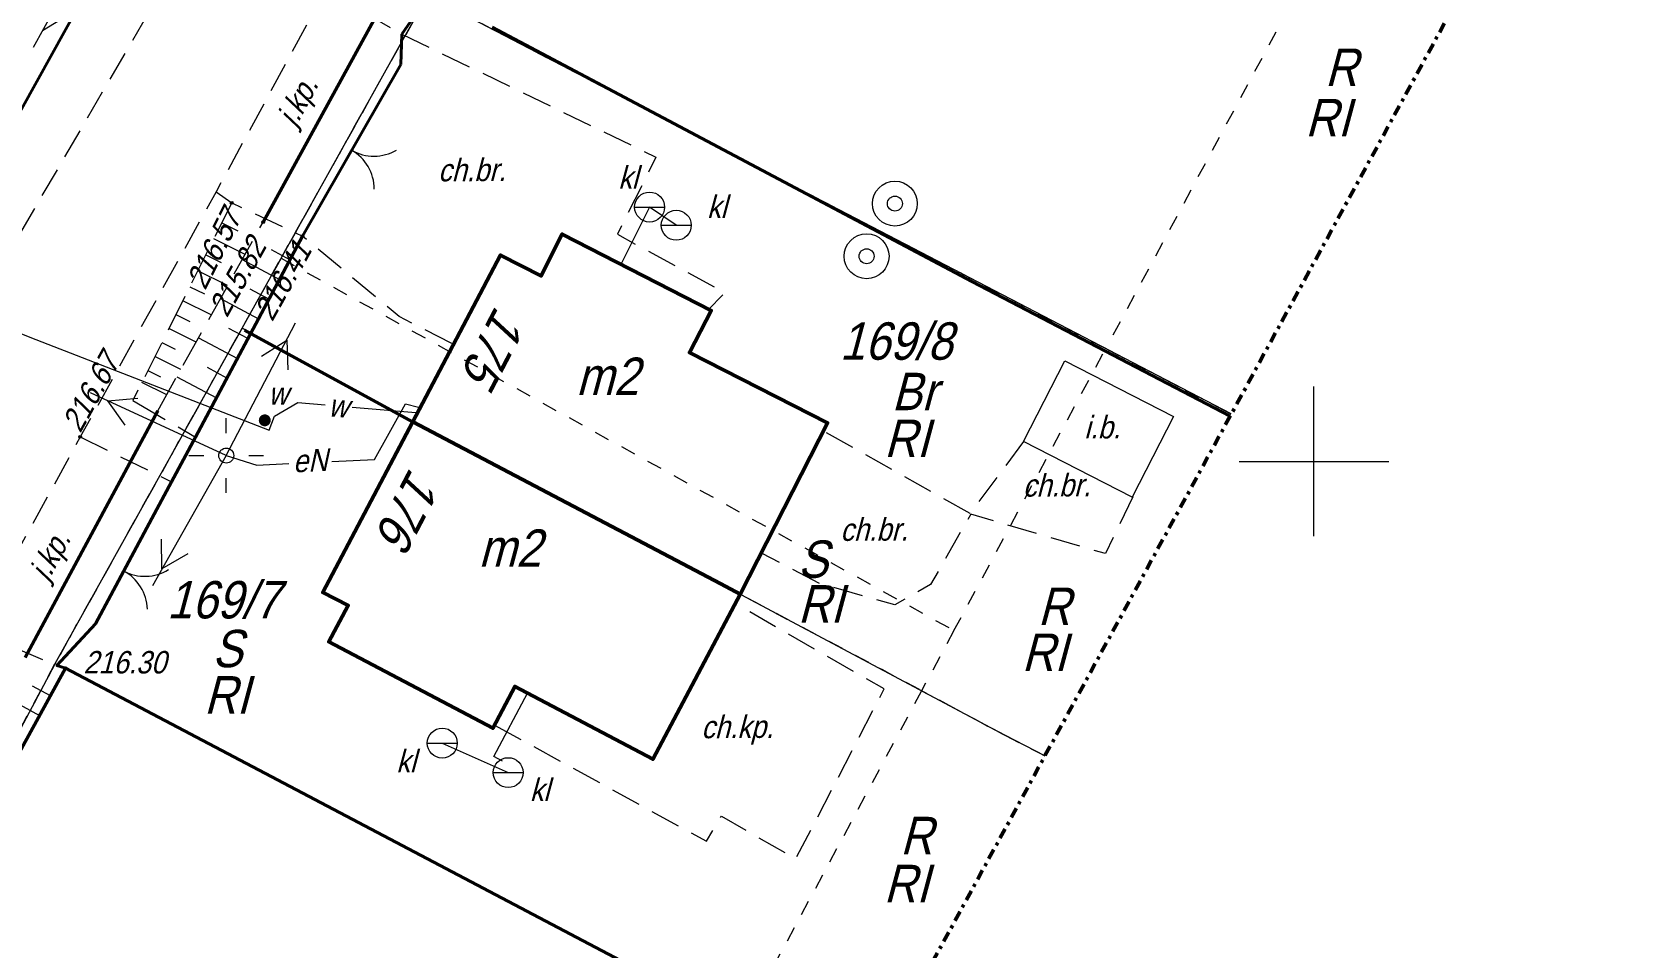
# Model space of a CAD drawing. Extents: x 7449598 to 7450455, y 5563374 to 5564952.
# Drawn here: x 7449707.2 to 7449760.3, y 5563583.7 to 5563614.4 of the extents above; entities that cross this region are included whole.
import ezdxf
from ezdxf.enums import TextEntityAlignment as Align

# ---------------------------------------------------------------- set-up
doc = ezdxf.new("R2010")
doc.units = 0
doc.header["$MEASUREMENT"] = 0
for name, pattern in [('218-500', [1, 0.5, -0.5]), ('420-500', [1.5, 1, -0.5]), ('823-500', [1.75, 1.25, -0.5]), ('DGN Style 4', [0.686427, 0.343214, -0.171607, 0, -0.171607])]:
    doc.linetypes.add(name, pattern=pattern)
for name, color, linetype, lineweight in [('51', 252, 'Continuous', 0), ('61', 252, 'Continuous', 0), ('EBUPP_316', 7, 'Continuous', 0), ('EDZPD_219', 7, 'Continuous', 0), ('GULENN', 1, 'Continuous', 13), ('GULTPR', 36, 'Continuous', 13), ('GUPWZA', 7, 'Continuous', 0), ('SDRPK_420', 7, 'Continuous', 0), ('SDRPK_432', 7, 'Continuous', 0), ('SDRPT_414', 7, 'Continuous', 0), ('SZOPO_902', 7, 'Continuous', 0), ('SZOPO_905', 7, 'Continuous', 0), ('UEEPA_510', 7, 'Continuous', 0), ('UEEPO_585', 7, 'Continuous', 0), ('UEETA_515', 7, 'Continuous', 0), ('UKKPC_685', 7, 'Continuous', 0), ('UKKPO_582', 7, 'Continuous', 0), ('UWWPA_907', 7, 'Continuous', 0), ('UWWPO_581', 7, 'Continuous', 0), ('Warstwa 1', 7, 'Continuous', 0), ('Warstwa 24', 7, 'Continuous', 0), ('Warstwa 26', 7, 'Continuous', 0), ('Warstwa 28', 7, 'Continuous', 0), ('Warstwa 29', 7, 'Continuous', 0), ('Warstwa 3', 7, 'Continuous', 0), ('Warstwa 4', 7, 'Continuous', 0), ('Warstwa 60', 7, 'Continuous', 0), ('Warstwa 8', 7, 'Continuous', 0), ('WUKPS_403', 7, 'Continuous', 0), ('WUKPS_820', 7, 'Continuous', 0), ('WUKPS_823', 7, 'Continuous', 0), ('WUKPS_824', 7, 'Continuous', 0)]:
    doc.layers.add(name, color=color, linetype=linetype, lineweight=lineweight)
doc.styles.add('Style-WORKING_1250 I 0.26180', font='WORKING_1250.shx', dxfattribs={"oblique": 14.999978})

# ---------------------------------------------------------------- blocks, each defined once
blk = doc.blocks.new('510_1')
at = {"layer": 'UEEPA_510', "color": 7, "linetype": 'Continuous', "lineweight": 13}
blk.add_circle((0, 0), 0.25, dxfattribs=at)
blk = doc.blocks.new('KOLO')
blk.add_hatch(color=0).paths.add_polyline_path([(0, -5), (-1.2941, -4.82963), (-2.5, -4.33013), (-3.53553, -3.53553), (-4.33013, -2.5), (-4.82963, -1.2941), (-5, 0), (-4.82963, 1.2941), (-4.33013, 2.5), (-3.53553, 3.53553), (-2.5, 4.33013), (-1.2941, 4.82963), (0, 5), (1.2941, 4.82963), (2.5, 4.33013), (3.53553, 3.53553), (4.33013, 2.5), (4.82963, 1.2941), (5, 0), (4.82963, -1.2941), (4.33013, -2.5), (3.53553, -3.53553), (2.5, -4.33013), (1.2941, -4.82963)], flags=16)
blk = doc.blocks.new('685_1')
at = {"layer": 'UKKPC_685', "color": 7, "linetype": 'Continuous', "lineweight": 13}
blk.add_line((-0.5, 0), (0.5, 0), dxfattribs=at)
blk.add_circle((0, 0), 0.5, dxfattribs=at)
blk = doc.blocks.new('SUPE04_2')
at = {"color": 0, "flags": 128}
for points in [[(0, 0), (-100, 0)], [(-69.82163, -10), (-87.14214, 0), (-69.82163, 10)]]:
    blk.add_lwpolyline(points, dxfattribs=at)
blk = doc.blocks.new('907')
at = {"layer": 'UWWPA_907', "color": 7, "linetype": 'Continuous', "lineweight": 13}
for radius in [0.75, 0.25]:
    blk.add_circle((0, 0), radius, dxfattribs=at)
blk = doc.blocks.new('905_1')
at = {"layer": 'SZOPO_905', "color": 7, "linetype": 'Continuous', "lineweight": 13}
for centre, start, end in [((-1.5, 0), 0, 60), ((1.5, 0), 120, 180)]:
    blk.add_arc(centre, 1.5, start, end, dxfattribs=at)
blk = doc.blocks.new('SUPT01_2')
at = {"color": 0, "flags": 128}
for points in [[(0, 0), (-100, 0)], [(-69.82163, -10), (-87.14214, 0)], [(-67.14214, 0), (-49.82163, 10)]]:
    blk.add_lwpolyline(points, dxfattribs=at)
blk = doc.blocks.new('515')
at = {"layer": 'UEETA_515', "color": 7, "linetype": 'Continuous', "lineweight": 13}
for p, q in [((0, 0.75), (0, 1.25)), ((-1.25, 0), (-0.75, 0)), ((0.75, 0), (1.25, 0)), ((0, -1.25), (0, -0.75))]:
    blk.add_line(p, q, dxfattribs=at)
blk = doc.blocks.new('140_1')
at = {"layer": 'WUKPS_403', "linetype": 'Continuous', "lineweight": 13}
h = blk.add_hatch(color=256, dxfattribs=at)
edge = h.paths.add_edge_path()
edge.add_arc((0, 0), 0.045, 0, 360)
at = {"layer": 'WUKPS_403', "color": 7, "linetype": 'Continuous', "lineweight": 13}
blk.add_circle((0, 0), 0.045, dxfattribs=at)

msp = doc.modelspace()

# ---------------------------------------------------------------- linework, layer by layer
at = {"layer": '51', "color": 7, "linetype": 'Continuous', "lineweight": 0, "ltscale": 0.1}
msp.add_line((7449714.338, 5563604.347), (7449714.776, 5563604.107), dxfattribs=at)
at = {"layer": 'EBUPP_316', "color": 7, "linetype": 'Continuous', "lineweight": 13, "ltscale": 0.1, "flags": 128}
msp.add_lwpolyline([(7449740.297, 5563600.665), (7449741.678, 5563603.364), (7449745.311, 5563601.504), (7449743.93, 5563598.806)], close=True, dxfattribs=at)
at = {"layer": 'EDZPD_219', "color": 96, "linetype": 'Continuous', "lineweight": 13}
for p, q in [((7449714.18, 5563604.46), (7449720.38, 5563615.57)), ((7449747.237, 5563601.587), (7449720.38, 5563615.57)), ((7449707.93, 5563593.25), (7449714.18, 5563604.46)), ((7449714.35, 5563604.37), (7449714.18, 5563604.46)), ((7449719.87, 5563601.33), (7449714.35, 5563604.37)), ((7449719.87, 5563601.33), (7449730.18, 5563595.91)), ((7449730.18, 5563595.91), (7449739.69, 5563590.84)), ((7449707.93, 5563593.25), (7449680.43, 5563541.62)), ((7449707.93, 5563593.25), (7449729.79, 5563581.76)), ((7449741.006, 5563590.164), (7449739.69, 5563590.84))]:
    msp.add_line(p, q, dxfattribs=at)
at = {"layer": 'SDRPK_420', "color": 7, "linetype": '420-500', "lineweight": 13}
for p, q in [((7449716.96, 5563615.74), (7449719.52, 5563614.28)), ((7449708.77, 5563600.82), (7449711.82, 5563599.32))]:
    msp.add_line(p, q, dxfattribs=at)
at = {"layer": 'SDRPK_420', "color": 7, "linetype": '420-500', "lineweight": 13, "flags": 128}
for points in [[(7449742.4, 5563661.87), (7449728.77, 5563637.34), (7449725.32, 5563631.05), (7449716.96, 5563615.74), (7449713.31, 5563609.01), (7449708.77, 5563600.82), (7449705.31, 5563594.52), (7449693.56, 5563572.89), (7449692, 5563570.03), (7449685.93, 5563558.94)], [(7449711.02, 5563614.93), (7449706.22, 5563606.71), (7449691.16, 5563578.85)], [(7449719.52, 5563614.28), (7449728.01, 5563610.17), (7449726.72, 5563607.59), (7449730.31, 5563605.64), (7449729.762, 5563605.078)], [(7449713.31, 5563609.01), (7449713.83, 5563608.64), (7449716.2, 5563607.53)], [(7449721.184, 5563603.945), (7449719.43, 5563604.84), (7449716.2, 5563607.53)], [(7449740.297, 5563600.665), (7449738.51, 5563598.26), (7449733.675, 5563600.983)], [(7449743.949, 5563598.815), (7449743.03, 5563596.92), (7449738.528, 5563598.242), (7449737.19, 5563595.89), (7449735.99, 5563595.21), (7449733.49, 5563595.92), (7449731.56, 5563596.926)], [(7449722.614, 5563591.193), (7449729.701, 5563587.309), (7449730.198, 5563588.146), (7449732.686, 5563586.725), (7449735.64, 5563592.402), (7449730.811, 5563595.162)], [(7449705.31, 5563594.52), (7449705.77, 5563594.12), (7449707.99, 5563593.18)]]:
    msp.add_lwpolyline(points, dxfattribs=at)
at = {"layer": 'SDRPT_414', "color": 7, "linetype": 'Continuous', "lineweight": 40}
for p, q in [((7449704.65, 5563607.89), (7449708.74, 5563615.27)), ((7449714.88, 5563608), (7449718.64, 5563614.85)), ((7449706.93, 5563593.45), (7449711.36, 5563601.69))]:
    msp.add_line(p, q, dxfattribs=at)
at = {"layer": 'SZOPO_902', "color": 7, "linetype": 'Continuous', "lineweight": 40}
for p, q in [((7449719.52, 5563614.28), (7449720.46, 5563615.64)), ((7449719.48, 5563613.27), (7449719.52, 5563614.28)), ((7449716.2, 5563607.53), (7449719.48, 5563613.27)), ((7449714.261, 5563604.389), (7449719.87, 5563601.33)), ((7449711.16, 5563598.1), (7449709.28, 5563594.58)), ((7449708.28, 5563593.09), (7449696.5, 5563571.67))]:
    msp.add_line(p, q, dxfattribs=at)
at = {"layer": 'SZOPO_902', "color": 7, "linetype": 'Continuous', "lineweight": 40, "flags": 128}
for points in [[(7449722.54, 5563614.51), (7449738.568, 5563606.018), (7449747.198, 5563601.516)], [(7449716.2, 5563607.53), (7449712.62, 5563600.81), (7449711.82, 5563599.32), (7449711.16, 5563598.1)], [(7449709.28, 5563594.58), (7449707.99, 5563593.18), (7449708.28, 5563593.09), (7449734.942, 5563579.049)]]:
    msp.add_lwpolyline(points, dxfattribs=at)
at = {"layer": 'UEEPO_585', "color": 1, "linetype": 'Continuous', "lineweight": 13, "flags": 128}
for points in [[(7449717.179, 5563600.001), (7449718.599, 5563600.068), (7449719.637, 5563601.922), (7449720.076, 5563601.819)], [(7449713.649, 5563600.197), (7449714.667, 5563599.882), (7449715.741, 5563599.933)]]:
    msp.add_lwpolyline(points, dxfattribs=at)
at = {"layer": 'UKKPO_582', "color": 36, "linetype": 'Continuous', "lineweight": 13, "flags": 128}
for points in [[(7449728.689, 5563607.892), (7449727.798, 5563608.501), (7449726.844, 5563606.599)], [(7449722.877, 5563589.986), (7449722.593, 5563590.145), (7449723.715, 5563592.256)], [(7449720.869, 5563590.59), (7449723.072, 5563589.603)]]:
    msp.add_lwpolyline(points, dxfattribs=at)
at = {"layer": 'UWWPO_581', "color": 5, "linetype": 'Continuous', "lineweight": 13, "flags": 128}
for points in [[(7449698.044, 5563607.802), (7449707.09, 5563604.151), (7449715.08, 5563601.051), (7449715.259, 5563601.518), (7449716.043, 5563601.969), (7449716.951, 5563601.893)], [(7449717.857, 5563601.818), (7449719.983, 5563601.64)]]:
    msp.add_lwpolyline(points, dxfattribs=at)
at = {"layer": 'Warstwa 29', "color": 96, "linetype": '218-500', "lineweight": 13}
for p, q in [((7449755.36, 5563626.68), (7449743.04, 5563603.77)), ((7449720.38, 5563615.57), (7449715.48, 5563606.79)), ((7449715.48, 5563606.79), (7449720.38, 5563615.57)), ((7449720.38, 5563615.57), (7449743.04, 5563603.77)), ((7449743.04, 5563603.77), (7449720.38, 5563615.57)), ((7449715.48, 5563606.79), (7449714.18, 5563604.46)), ((7449714.18, 5563604.46), (7449715.48, 5563606.79)), ((7449715.48, 5563606.79), (7449737.97, 5563594.35)), ((7449714.18, 5563604.46), (7449707.93, 5563593.25)), ((7449707.93, 5563593.25), (7449714.18, 5563604.46)), ((7449714.18, 5563604.46), (7449714.35, 5563604.37)), ((7449714.35, 5563604.37), (7449714.18, 5563604.46)), ((7449714.35, 5563604.37), (7449719.87, 5563601.33)), ((7449719.87, 5563601.33), (7449714.35, 5563604.37)), ((7449737.97, 5563594.35), (7449743.04, 5563603.77)), ((7449743.04, 5563603.77), (7449747.236, 5563601.586)), ((7449747.236, 5563601.586), (7449743.04, 5563603.77)), ((7449719.87, 5563601.33), (7449730.18, 5563595.91)), ((7449730.18, 5563595.91), (7449719.87, 5563601.33)), ((7449730.18, 5563595.91), (7449736.89, 5563592.34)), ((7449736.89, 5563592.34), (7449730.18, 5563595.91)), ((7449737.97, 5563594.35), (7449736.89, 5563592.34)), ((7449707.93, 5563593.25), (7449694.05, 5563567.2)), ((7449694.05, 5563567.2), (7449707.93, 5563593.25)), ((7449707.93, 5563593.25), (7449729.79, 5563581.76)), ((7449729.79, 5563581.76), (7449707.93, 5563593.25)), ((7449736.89, 5563592.34), (7449730.89, 5563581.18)), ((7449736.89, 5563592.34), (7449739.69, 5563590.84)), ((7449739.69, 5563590.84), (7449736.89, 5563592.34)), ((7449739.69, 5563590.84), (7449741.006, 5563590.164)), ((7449741.006, 5563590.164), (7449739.69, 5563590.84))]:
    msp.add_line(p, q, dxfattribs=at)
at = {"layer": 'Warstwa 3', "color": 7, "linetype": 'Continuous', "lineweight": 53, "flags": 128}
for points in [[(7449730.82, 5563595.57), (7449730.18, 5563595.91), (7449719.88, 5563601.33), (7449722.82, 5563606.89), (7449724.17, 5563606.2), (7449724.88, 5563607.59), (7449729.85, 5563605.05), (7449729.13, 5563603.64), (7449733.74, 5563601.29)], [(7449719.88, 5563601.33), (7449730.18, 5563595.91), (7449730.82, 5563595.57), (7449727.91, 5563590.05), (7449723.29, 5563592.48), (7449722.56, 5563591.09), (7449717.08, 5563593.97), (7449717.72, 5563595.19), (7449716.88, 5563595.62)]]:
    msp.add_lwpolyline(points, close=True, dxfattribs=at)
at = {"layer": 'Warstwa 60', "color": 7, "linetype": 'Continuous', "lineweight": 13}
for p, q in [((7449750, 5563597.5), (7449750, 5563602.5)), ((7449747.5, 5563600), (7449752.5, 5563600))]:
    msp.add_line(p, q, dxfattribs=at)
at = {"layer": 'Warstwa 8', "color": 7, "linetype": 'DGN Style 4', "lineweight": 53, "flags": 128}
msp.add_lwpolyline([(7450242.249, 5564757.195), (7450281.761, 5564736.224), (7450381.947, 5564923.763), (7450454.953, 5564884.917), (7450405.405, 5564791.854), (7450392.833, 5564798.548), (7450342.944, 5564703.75), (7450227.046, 5564484.373), (7450154.831, 5564348.788), (7449690.291, 5563497.193), (7449618.905, 5563522.751), (7449629.01, 5563547.14), (7449943.259, 5564118.2), (7449916.282, 5564132.943), (7449953.147, 5564197.693), (7449979.298, 5564183.674), (7450084.831, 5564375.475), (7450052.492, 5564392.854)], close=True, dxfattribs=at)
at = {"layer": 'WUKPS_820', "color": 7, "linetype": 'Continuous', "lineweight": 13}
for p, q in [((7449713.497, 5563607.973), (7449714.032, 5563607.706)), ((7449714.276, 5563606.917), (7449713.23, 5563607.44)), ((7449712.963, 5563606.907), (7449713.474, 5563606.651)), ((7449714.18, 5563606.745), (7449715.428, 5563606.081)), ((7449715.779, 5563606.739), (7449715.161, 5563607.068)), ((7449713.694, 5563605.875), (7449712.697, 5563606.373)), ((7449712.43, 5563605.84), (7449712.917, 5563605.597)), ((7449715.077, 5563605.422), (7449714.447, 5563605.758)), ((7449713.149, 5563604.897), (7449712.197, 5563605.373)), ((7449713.453, 5563605.441), (7449714.726, 5563604.763)), ((7449711.963, 5563604.907), (7449712.429, 5563604.674)), ((7449712.64, 5563603.985), (7449711.73, 5563604.44)), ((7449712.725, 5563604.137), (7449714.024, 5563603.445)), ((7449714.375, 5563604.104), (7449713.732, 5563604.447)), ((7449711.497, 5563603.973), (7449711.941, 5563603.751)), ((7449711.03, 5563603.04), (7449711.454, 5563602.828)), ((7449712.132, 5563603.073), (7449711.263, 5563603.507)), ((7449713.673, 5563602.787), (7449713.017, 5563603.136)), ((7449711.659, 5563602.225), (7449710.83, 5563602.64)), ((7449711.998, 5563602.833), (7449713.322, 5563602.128)), ((7449707.774, 5563592.17), (7449707.178, 5563592.498)), ((7449706.216, 5563592.171), (7449707.413, 5563591.513))]:
    msp.add_line(p, q, dxfattribs=at)
at = {"layer": 'WUKPS_823', "color": 7, "linetype": '823-500', "lineweight": 13}
msp.add_line((7449713.83, 5563608.64), (7449710.53, 5563602.04), dxfattribs=at)
at = {"layer": 'WUKPS_823', "color": 7, "linetype": '823-500', "lineweight": 13, "flags": 128}
msp.add_lwpolyline([(7449710.53, 5563602.04), (7449712.62, 5563600.81)], dxfattribs=at)
at = {"layer": 'WUKPS_824', "color": 7, "linetype": '823-500', "lineweight": 13}
msp.add_line((7449711.36, 5563601.69), (7449714.88, 5563608), dxfattribs=at)

# ---------------------------------------------------------------- block references
at = {"layer": 'GULENN', "color": 1, "lineweight": 13, "ltscale": 0.1, "zscale": 0.05}
for xscale, yscale, rotation in [(0.04999999999999999, 0.04999999999999999, 242.3921981866316), (0.05000000000000004, 0.05000000000000004, 335.1747552774747), (0.05000000000000004, 0.05000000000000004, 60.40806395946948)]:
    msp.add_blockref('SUPE04_2', (7449713.649, 5563600.197), dxfattribs=dict(at, xscale=xscale, yscale=yscale, rotation=rotation))
at = {"layer": 'GULTPR', "color": 30, "lineweight": 13, "ltscale": 0.1, "xscale": 0.04999999999999999, "yscale": 0.04999999999999999, "zscale": 0.05, "rotation": 61.13606901764397}
msp.add_blockref('SUPT01_2', (7449709.61, 5563618.21), dxfattribs=at)
at = {"layer": 'GUPWZA', "color": 7, "lineweight": 0, "ltscale": 0.1, "xscale": 0.04000000000000001, "yscale": 0.04000000000000001, "zscale": 0.04000000000000001, "rotation": 90}
msp.add_blockref('KOLO', (7449714.936, 5563601.375), dxfattribs=at)
at = {"layer": 'SZOPO_905', "color": 7, "linetype": 'Continuous', "lineweight": 13}
for p, rotation in [((7449717.84, 5563610.4), 240.2551187030578), ((7449710.22, 5563596.34), 241.8937301550423)]:
    msp.add_blockref('905_1', p, dxfattribs=dict(at, rotation=rotation))
at = {"layer": 'UEEPA_510', "color": 7, "linetype": 'Continuous', "lineweight": 13}
msp.add_blockref('510_1', (7449713.649, 5563600.198), dxfattribs=at)
at = {"layer": 'UEETA_515', "color": 7, "linetype": 'Continuous', "lineweight": 13}
msp.add_blockref('515', (7449713.649, 5563600.197), dxfattribs=at)
at = {"layer": 'UKKPC_685', "color": 7, "linetype": 'Continuous', "lineweight": 13}
for p in [(7449727.798, 5563608.501), (7449728.689, 5563607.892), (7449720.869, 5563590.59), (7449723.072, 5563589.603)]:
    msp.add_blockref('685_1', p, dxfattribs=at)
at = {"layer": 'UWWPA_907', "color": 7, "linetype": 'Continuous', "lineweight": 13}
for p in [(7449735.995, 5563608.616), (7449735.05, 5563606.858)]:
    msp.add_blockref('907', p, dxfattribs=at)
at = {"layer": 'WUKPS_403', "color": 7, "linetype": 'Continuous', "lineweight": 13}
for p, rotation in [((7449713.83, 5563608.64), 61.36332640919822), ((7449714.88, 5563608), 63.43494882292201), ((7449716.2, 5563607.53), 60.84526895167711), ((7449708.77, 5563600.82), 60.84526895167711)]:
    msp.add_blockref('140_1', p, dxfattribs=dict(at, rotation=rotation))
msp.add_blockref('140_1', (7449708.28, 5563593.09), dxfattribs=at)

# ---------------------------------------------------------------- texts
at = {"layer": '61', "color": 1, "linetype": 'Continuous', "lineweight": 13, "style": 'Style-WORKING_1250 I 0.26180', "oblique": 15, "width": 0.900007}
msp.add_text('eN', height=0.75, rotation=2.6988, dxfattribs=at).set_placement((7449715.873, 5563600.006), align=Align.MIDDLE_LEFT)
at = {"layer": 'SDRPK_432', "color": 7, "linetype": 'Continuous', "lineweight": 0, "style": 'Style-WORKING_1250 I 0.26180', "oblique": 15, "width": 0.900007}
for p in [(7449715.964, 5563611.138), (7449707.688, 5563595.96)]:
    msp.add_text('j.kp.', height=0.75, rotation=61.5348, dxfattribs=at).set_placement(p)
at = {"layer": 'UKKPC_685', "color": 7, "linetype": 'Continuous', "lineweight": 13, "style": 'Style-WORKING_1250 I 0.26180', "oblique": 15, "width": 0.900007}
for p in [(7449726.749, 5563609.116), (7449729.717, 5563608.139), (7449719.331, 5563589.614), (7449723.794, 5563588.655)]:
    msp.add_text('kl', height=0.75, dxfattribs=at).set_placement(p)
at = {"layer": 'UWWPO_581', "color": 7, "linetype": 'Continuous', "lineweight": 13, "style": 'Style-WORKING_1250 I 0.26180', "oblique": 15, "width": 0.900007}
msp.add_text('w', height=0.75, rotation=0.0663, dxfattribs=at).set_placement((7449715.055, 5563602.268), align=Align.MIDDLE_LEFT)
at = {"layer": 'UWWPO_581', "color": 5, "linetype": 'Continuous', "lineweight": 13, "style": 'Style-WORKING_1250 I 0.26180', "oblique": 15, "width": 0.900007}
msp.add_text('w', height=0.75, rotation=355.2309, dxfattribs=at).set_placement((7449717.074, 5563601.885), align=Align.MIDDLE_LEFT)
at = {"layer": 'Warstwa 1', "color": 7, "linetype": 'Continuous', "lineweight": 0, "style": 'Style-WORKING_1250 I 0.26180', "oblique": 15, "width": 0.900007}
for s, p in [('ch.br.', (7449720.73, 5563609.358)), ('ch.br.', (7449740.274, 5563598.823)), ('ch.br.', (7449734.172, 5563597.345)), ('ch.kp.', (7449729.525, 5563590.751))]:
    msp.add_text(s, height=0.75, rotation=0.3704, dxfattribs=at).set_placement(p)
at = {"layer": 'Warstwa 1', "color": 7, "linetype": 'Continuous', "lineweight": 30, "style": 'Style-WORKING_1250 I 0.26180', "oblique": 15, "width": 0.895998}
for s, rotation, p in [('175', 242.344, (7449722.077, 5563604.137)), ('176', 242.2981, (7449719.218, 5563598.731))]:
    msp.add_text(s, height=1.25, rotation=rotation, dxfattribs=at).set_placement(p, align=Align.CENTER)
at = {"layer": 'Warstwa 24', "color": 96, "linetype": 'Continuous', "lineweight": 30, "style": 'Style-WORKING_1250 I 0.26180', "oblique": 15, "width": 0.899997}
for s, p in [('169/8', (7449734.153, 5563603.399)), ('169/7', (7449711.666, 5563594.755))]:
    msp.add_text(s, height=1.25, dxfattribs=at).set_placement(p)
at = {"layer": 'Warstwa 26', "color": 96, "linetype": 'Continuous', "lineweight": 30, "style": 'Style-WORKING_1250 I 0.26180', "oblique": 15, "width": 0.899997}
for p in [(7449749.707, 5563610.863), (7449735.634, 5563600.147), (7449732.752, 5563594.618), (7449740.234, 5563592.999), (7449712.906, 5563591.578), (7449735.623, 5563585.274)]:
    msp.add_text('RI', height=1.25, dxfattribs=at).set_placement(p)
at = {"layer": 'Warstwa 28', "color": 96, "linetype": 'Continuous', "lineweight": 30, "style": 'Style-WORKING_1250 I 0.26180', "oblique": 15, "width": 0.899997}
for s, p in [('R', (7449750.367, 5563612.549)), ('Br', (7449735.887, 5563601.714)), ('S', (7449732.75, 5563596.111)), ('R', (7449740.77, 5563594.536)), ('S', (7449713.185, 5563593.124)), ('R', (7449736.171, 5563586.877))]:
    msp.add_text(s, height=1.25, dxfattribs=at).set_placement(p)
at = {"layer": 'Warstwa 4', "color": 7, "linetype": 'Continuous', "lineweight": 30, "style": 'Style-WORKING_1250 I 0.26180', "oblique": 15, "width": 0.899997}
for p in [(7449725.341, 5563602.221), (7449722.08, 5563596.48)]:
    msp.add_text('m2', height=1.25, dxfattribs=at).set_placement(p)
at = {"layer": 'Warstwa 60', "color": 7, "linetype": 'Continuous', "lineweight": 13, "style": 'Style-WORKING_1250 I 0.26180', "oblique": 15, "width": 0.900007}
msp.add_text('i.b.', height=0.75, rotation=0.0663, dxfattribs=at).set_placement((7449742.322, 5563600.769))
at = {"layer": 'WUKPS_403', "color": 7, "linetype": 'Continuous', "lineweight": 13, "style": 'Style-WORKING_1250 I 0.26180', "oblique": 15, "width": 0.900007}
for s, rotation, p in [('216.57', 63.4349, (7449712.945, 5563605.693)), ('215.82', 60.8453, (7449713.672, 5563604.775)), ('216.41', 60.8453, (7449715.185, 5563604.644)), ('216.67', 60.8453, (7449708.77, 5563600.922))]:
    msp.add_text(s, height=0.75, rotation=rotation, dxfattribs=at).set_placement(p)
msp.add_text('216.30', height=0.75, dxfattribs=at).set_placement((7449708.875, 5563592.917))

doc.saveas('drawing.dxf')
